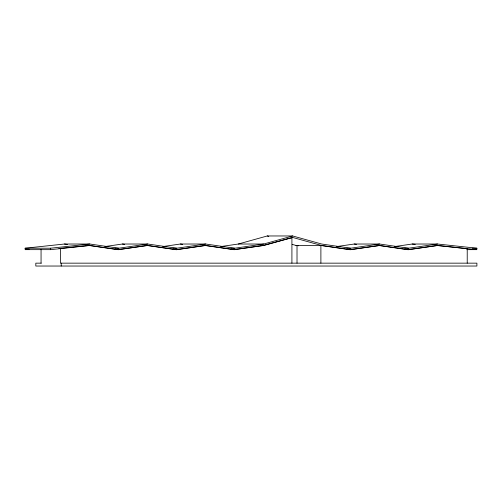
<?xml version="1.0" encoding="UTF-8"?>
<svg xmlns="http://www.w3.org/2000/svg" width="502" height="502" viewBox="0 0 502 502"><rect width="100%" height="100%" fill="white"/><g stroke="black" fill="none" stroke-linecap="round" stroke-linejoin="round"><path stroke-width="0.75" d="M466.753 249.657L476.756 249.657L476.9 248.22L437.562 244.022L412.173 244.022L394.635 246.564M220.761 246.564L238.299 244.022L267.277 235.965L292.672 235.965L321.65 244.022L350.628 248.22L379.606 244.022L408.584 248.22L437.562 244.022M230.864 248.22L234.71 248.22L263.688 244.022L292.672 235.965M58.903 248.528L89.036 245.472L118.039 249.682L147.017 245.478L175.995 249.682L204.979 245.478L233.957 249.682L263.211 245.44L292.672 237.452L321.374 245.44L350.628 249.682L379.606 245.478L408.584 249.682L437.587 245.472L476.756 249.657M233.957 249.682L263.97 245.44L292.672 237.452M104.849 246.564L122.388 244.022L147.776 244.022L176.754 248.22L205.732 244.022L234.71 248.22M114.952 248.22L118.798 248.22L147.776 244.022M118.039 249.682L147.776 245.478L176.754 249.682L205.732 245.478L234.71 249.682M162.805 246.564L180.343 244.022L205.732 244.022M336.679 246.564L354.217 244.022L379.606 244.022M320.891 263.155L320.891 245.478L349.869 249.682L379.606 245.478M378.853 245.478L407.831 249.682L437.587 245.472M118.798 249.682L89.789 245.472L50.633 249.657L25.244 249.657L25.1 248.22L64.425 244.022L89.82 244.022L118.798 248.22M25.244 249.657L29.085 249.249M25.1 248.22L50.489 248.22L89.82 244.022M238.299 244.022L263.688 244.022M89.036 245.472L89.789 245.472M147.017 245.478L147.776 245.478M204.979 245.478L205.732 245.478M263.211 245.44L263.97 245.44M292.208 244.386L295.979 245.44L321.374 245.44M172.908 248.22L176.754 248.22M346.782 248.22L350.628 248.22M404.737 248.22L408.584 248.22M472.282 248.22L476.9 248.22M175.995 249.682L176.754 249.682M349.869 249.682L350.628 249.682M407.831 249.682L408.584 249.682M41.308 263.155L35.818 263.155L35.818 266.035L476.9 266.035L476.9 263.155L60.453 263.155L60.453 248.528M436.834 245.472L467.224 248.722L467.224 263.155M412.173 244.022L415.261 244.348M354.217 244.022L356.508 244.355M298.539 245.698L297.015 245.478L297.015 263.155M295.979 245.44L298.288 245.773M180.343 244.022L182.634 244.355M122.388 244.022L124.672 244.355M64.425 244.022L67.481 244.461M267.277 235.965L268.765 236.373M50.489 248.22L50.633 249.657M291.913 237.452L291.913 263.155M61.213 263.155L61.213 266.035M41.057 249.299L41.057 263.155"/></g></svg>
